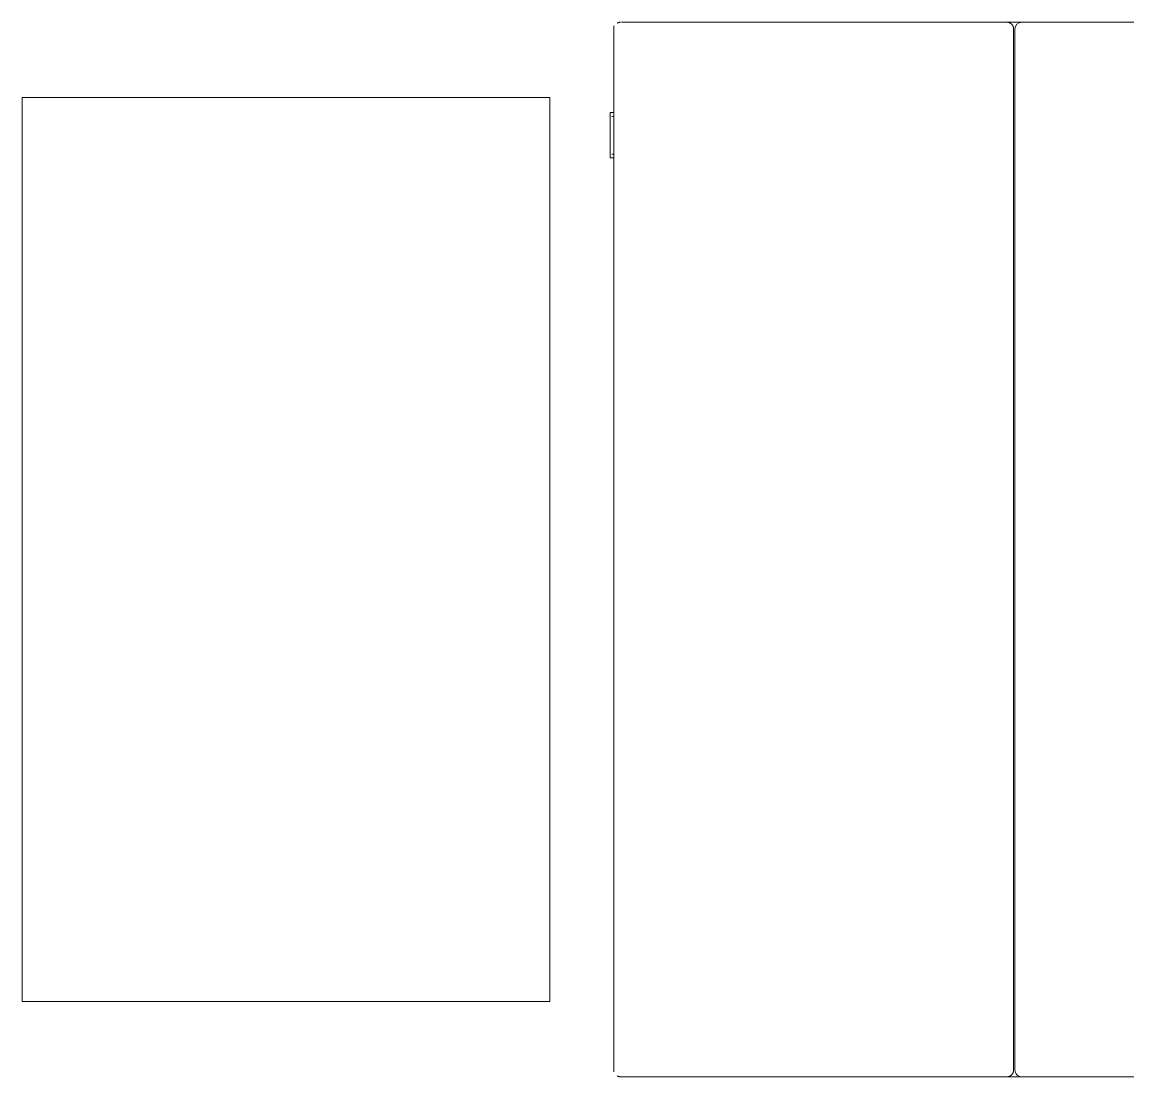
# Model space of a CAD drawing. Header units: millimetres. Extents: x 79795 to 317870, y -36033 to 97293.
# Drawn here: x 186996 to 188471, y 19053 to 20453 of the extents above; entities that cross this region are included whole.
import ezdxf

# ---------------------------------------------------------------- set-up
doc = ezdxf.new("R2010")
doc.units = ezdxf.units.MM
doc.header["$MEASUREMENT"] = 0
doc.layers.add('I-FURN', color=8, linetype='CONTINUOUS', lineweight=9)

msp = doc.modelspace()

# ---------------------------------------------------------------- linework, layer by layer
at = {"layer": 'I-FURN'}
for p, q in [((187781.4, 20448.1), (187781.4, 19060.9)), ((187781.4, 20445.2), (187781.5, 20445.5)), ((187781.4, 20444.8), (187781.4, 20445.2)), ((187781.4, 20444.4), (187781.4, 20444.8)), ((187781.4, 20444.1), (187781.4, 20444.4)), ((187781.4, 20444.1), (187781.4, 19062.1)), ((187781.5, 20445.9), (187781.6, 20446.2)), ((187781.5, 20445.5), (187781.5, 20445.9)), ((187785.8, 20451.8), (187786.1, 20452)), ((187786.1, 20452), (187786.4, 20452.2)), ((187786.4, 20452.2), (187786.8, 20452.3)), ((187786.8, 20452.3), (187787.1, 20452.5)), ((187787.1, 20452.5), (187787.4, 20452.6)), ((187787.4, 20452.6), (187787.8, 20452.7)), ((187787.8, 20452.7), (187788.1, 20452.8)), ((187788.1, 20452.8), (187788.5, 20452.9)), ((187788.5, 20452.9), (187788.8, 20452.9)), ((187788.8, 20452.9), (187789.2, 20453)), ((187789.2, 20453), (187789.5, 20453)), ((187789.5, 20453), (187789.9, 20453.1)), ((187789.9, 20453.1), (187790.3, 20453.1)), ((187790.3, 20453.1), (187790.4, 20453.1)), ((188191.4, 20453.1), (187791.4, 20453.1)), ((188471.4, 20453.1), (188191.4, 20453.1)), ((188302.9, 20453.1), (188303.3, 20453.1)), ((188303.3, 20453.1), (188303.7, 20453.1)), ((188303.7, 20453.1), (188304, 20453)), ((188304, 20453), (188304.4, 20453)), ((188304.4, 20453), (188304.7, 20452.9)), ((188304.7, 20452.9), (188305.1, 20452.8)), ((188305.1, 20452.8), (188305.4, 20452.7)), ((188305.4, 20452.7), (188305.8, 20452.6)), ((188305.8, 20452.6), (188306.1, 20452.5)), ((188306.1, 20452.5), (188306.5, 20452.4)), ((188306.5, 20452.4), (188306.8, 20452.2)), ((188306.8, 20452.2), (188307.1, 20452.1)), ((188307.1, 20452.1), (188307.4, 20451.9)), ((188307.4, 20451.9), (188307.7, 20451.7)), ((188307.7, 20451.7), (188308, 20451.5)), ((188308, 20451.5), (188308.3, 20451.3)), ((188308.3, 20451.3), (188308.6, 20451.1)), ((188308.6, 20451.1), (188308.9, 20450.8)), ((188308.9, 20450.8), (188309.1, 20450.6)), ((188309.1, 20450.6), (188309.4, 20450.4)), ((188309.4, 20450.4), (188309.7, 20450.1)), ((188309.7, 20450.1), (188309.9, 20449.8)), ((188309.9, 20449.8), (188310.1, 20449.5)), ((188310.1, 20449.5), (188310.3, 20449.2)), ((188310.3, 20449.2), (188310.5, 20448.9)), ((188310.5, 20448.9), (188310.7, 20448.6)), ((188310.7, 20448.6), (188310.9, 20448.3)), ((188310.9, 20448.3), (188311.1, 20448)), ((188311.1, 20448), (188311.2, 20447.7)), ((188311.2, 20447.7), (188311.3, 20447.3)), ((188311.3, 20447.3), (188311.5, 20447)), ((188311.5, 20447), (188311.6, 20446.7)), ((188311.6, 20446.7), (188311.7, 20446.3)), ((188311.7, 20446.3), (188311.8, 20446)), ((188311.8, 20446), (188311.8, 20445.6)), ((188311.8, 20445.6), (188311.9, 20445.3)), ((188311.9, 20445.3), (188311.9, 20444.9)), ((188311.9, 20444.9), (188311.9, 20444.5)), ((188311.9, 20444.5), (188311.9, 20444.2)), ((188311.9, 20444.2), (188311.9, 20444.1)), ((188311.9, 19062.1), (188311.9, 20444.1)), ((188313.7, 19062.1), (188313.7, 20444.1)), ((188471.4, 20453.1), (188422.7, 20453.1)), ((187696.4, 20353.1), (186996.4, 20353.1)), ((186996.4, 20353.1), (186996.4, 19153.1)), ((187696.4, 19153.1), (187696.4, 20353.1)), ((187781.4, 20333.1), (187776.4, 20333.1)), ((187776.4, 20333.1), (187776.4, 20332.1)), ((187776.4, 20273.1), (187776.4, 20333.1)), ((187781.4, 20328.1), (187778.9, 20328.1)), ((187776.4, 20274.1), (187776.4, 20273.1)), ((187776.4, 20273.1), (187781.4, 20273.1)), ((187778.9, 20278.1), (187781.4, 20278.1)), ((186996.4, 19153.1), (187696.4, 19153.1)), ((187781.4, 19061.6), (187781.4, 19062)), ((187781.4, 19061.3), (187781.4, 19061.6)), ((187781.4, 19060.9), (187781.4, 19061.3)), ((187781.5, 19060.6), (187781.4, 19060.9)), ((187781.6, 19060.2), (187781.5, 19060.6)), ((187781.6, 19059.8), (187781.6, 19060.2)), ((188310.6, 19057.3), (188310.4, 19057)), ((188310.8, 19057.6), (188310.6, 19057.3)), ((188310.9, 19057.9), (188310.8, 19057.6)), ((188311.1, 19058.2), (188310.9, 19057.9)), ((188311.2, 19058.6), (188311.1, 19058.2)), ((188311.4, 19058.9), (188311.2, 19058.6)), ((188311.5, 19059.2), (188311.4, 19058.9)), ((188311.6, 19059.6), (188311.5, 19059.2)), ((188311.7, 19059.9), (188311.6, 19059.6)), ((188311.8, 19060.3), (188311.7, 19059.9)), ((188311.9, 19061), (188311.8, 19060.6)), ((188311.8, 19060.6), (188311.8, 19060.3)), ((188311.9, 19062.1), (188311.9, 19061.7)), ((188311.9, 19061.7), (188311.9, 19061.4)), ((188311.9, 19061.4), (188311.9, 19061)), ((187786.2, 19054.1), (187785.9, 19054.3)), ((187786.5, 19053.9), (187786.2, 19054.1)), ((187786.9, 19053.8), (187786.5, 19053.9)), ((187787.2, 19053.7), (187786.9, 19053.8)), ((187787.5, 19053.5), (187787.2, 19053.7)), ((187787.9, 19053.4), (187787.5, 19053.5)), ((187788.2, 19053.3), (187787.9, 19053.4)), ((187788.6, 19053.3), (187788.2, 19053.3)), ((187788.9, 19053.2), (187788.6, 19053.3)), ((187789.3, 19053.1), (187788.9, 19053.2)), ((187789.6, 19053.1), (187789.3, 19053.1)), ((187790, 19053.1), (187789.6, 19053.1)), ((187790.4, 19053.1), (187790, 19053.1)), ((188191.4, 19053.1), (187790.2, 19053.1)), ((188471.4, 19053.1), (188191.4, 19053.1)), ((188303, 19053.1), (188302.9, 19053.1)), ((188303.4, 19053.1), (188303, 19053.1)), ((188303.8, 19053.1), (188303.4, 19053.1)), ((188304.1, 19053.2), (188303.8, 19053.1)), ((188304.5, 19053.2), (188304.1, 19053.2)), ((188304.8, 19053.3), (188304.5, 19053.2)), ((188305.2, 19053.4), (188304.8, 19053.3)), ((188305.5, 19053.5), (188305.2, 19053.4)), ((188305.9, 19053.6), (188305.5, 19053.5)), ((188306.2, 19053.7), (188305.9, 19053.6)), ((188306.5, 19053.8), (188306.2, 19053.7)), ((188306.9, 19054), (188306.5, 19053.8)), ((188307.2, 19054.1), (188306.9, 19054)), ((188307.5, 19054.3), (188307.2, 19054.1)), ((188307.8, 19054.5), (188307.5, 19054.3)), ((188308.1, 19054.7), (188307.8, 19054.5)), ((188308.4, 19054.9), (188308.1, 19054.7)), ((188308.7, 19055.1), (188308.4, 19054.9)), ((188309, 19055.4), (188308.7, 19055.1)), ((188309.2, 19055.6), (188309, 19055.4)), ((188309.5, 19055.9), (188309.2, 19055.6)), ((188309.7, 19056.1), (188309.5, 19055.9)), ((188309.9, 19056.4), (188309.7, 19056.1)), ((188310.2, 19056.7), (188309.9, 19056.4)), ((188310.4, 19057), (188310.2, 19056.7)), ((188422.7, 19053.1), (188471.4, 19053.1))]:
    msp.add_line(p, q, dxfattribs=at)
for centre, major_axis, start_param, end_param in [((188322.7, 20444.1), (0, -9), 3.141593, 4.712389), ((188322.7, 19062.1), (0, 9), 1.570797, 2.356225), ((188322.7, 19062.1), (0, -9), 5.497828, 5.759627), ((188322.7, 19062.1), (0, -9), 5.759635, 6.021436), ((188322.7, 19062.1), (0, -9), 6.021439, 6.283185)]:
    msp.add_ellipse(centre, major_axis=major_axis, ratio=0.997091, start_param=start_param, end_param=end_param, dxfattribs=at)

doc.saveas('drawing.dxf')
